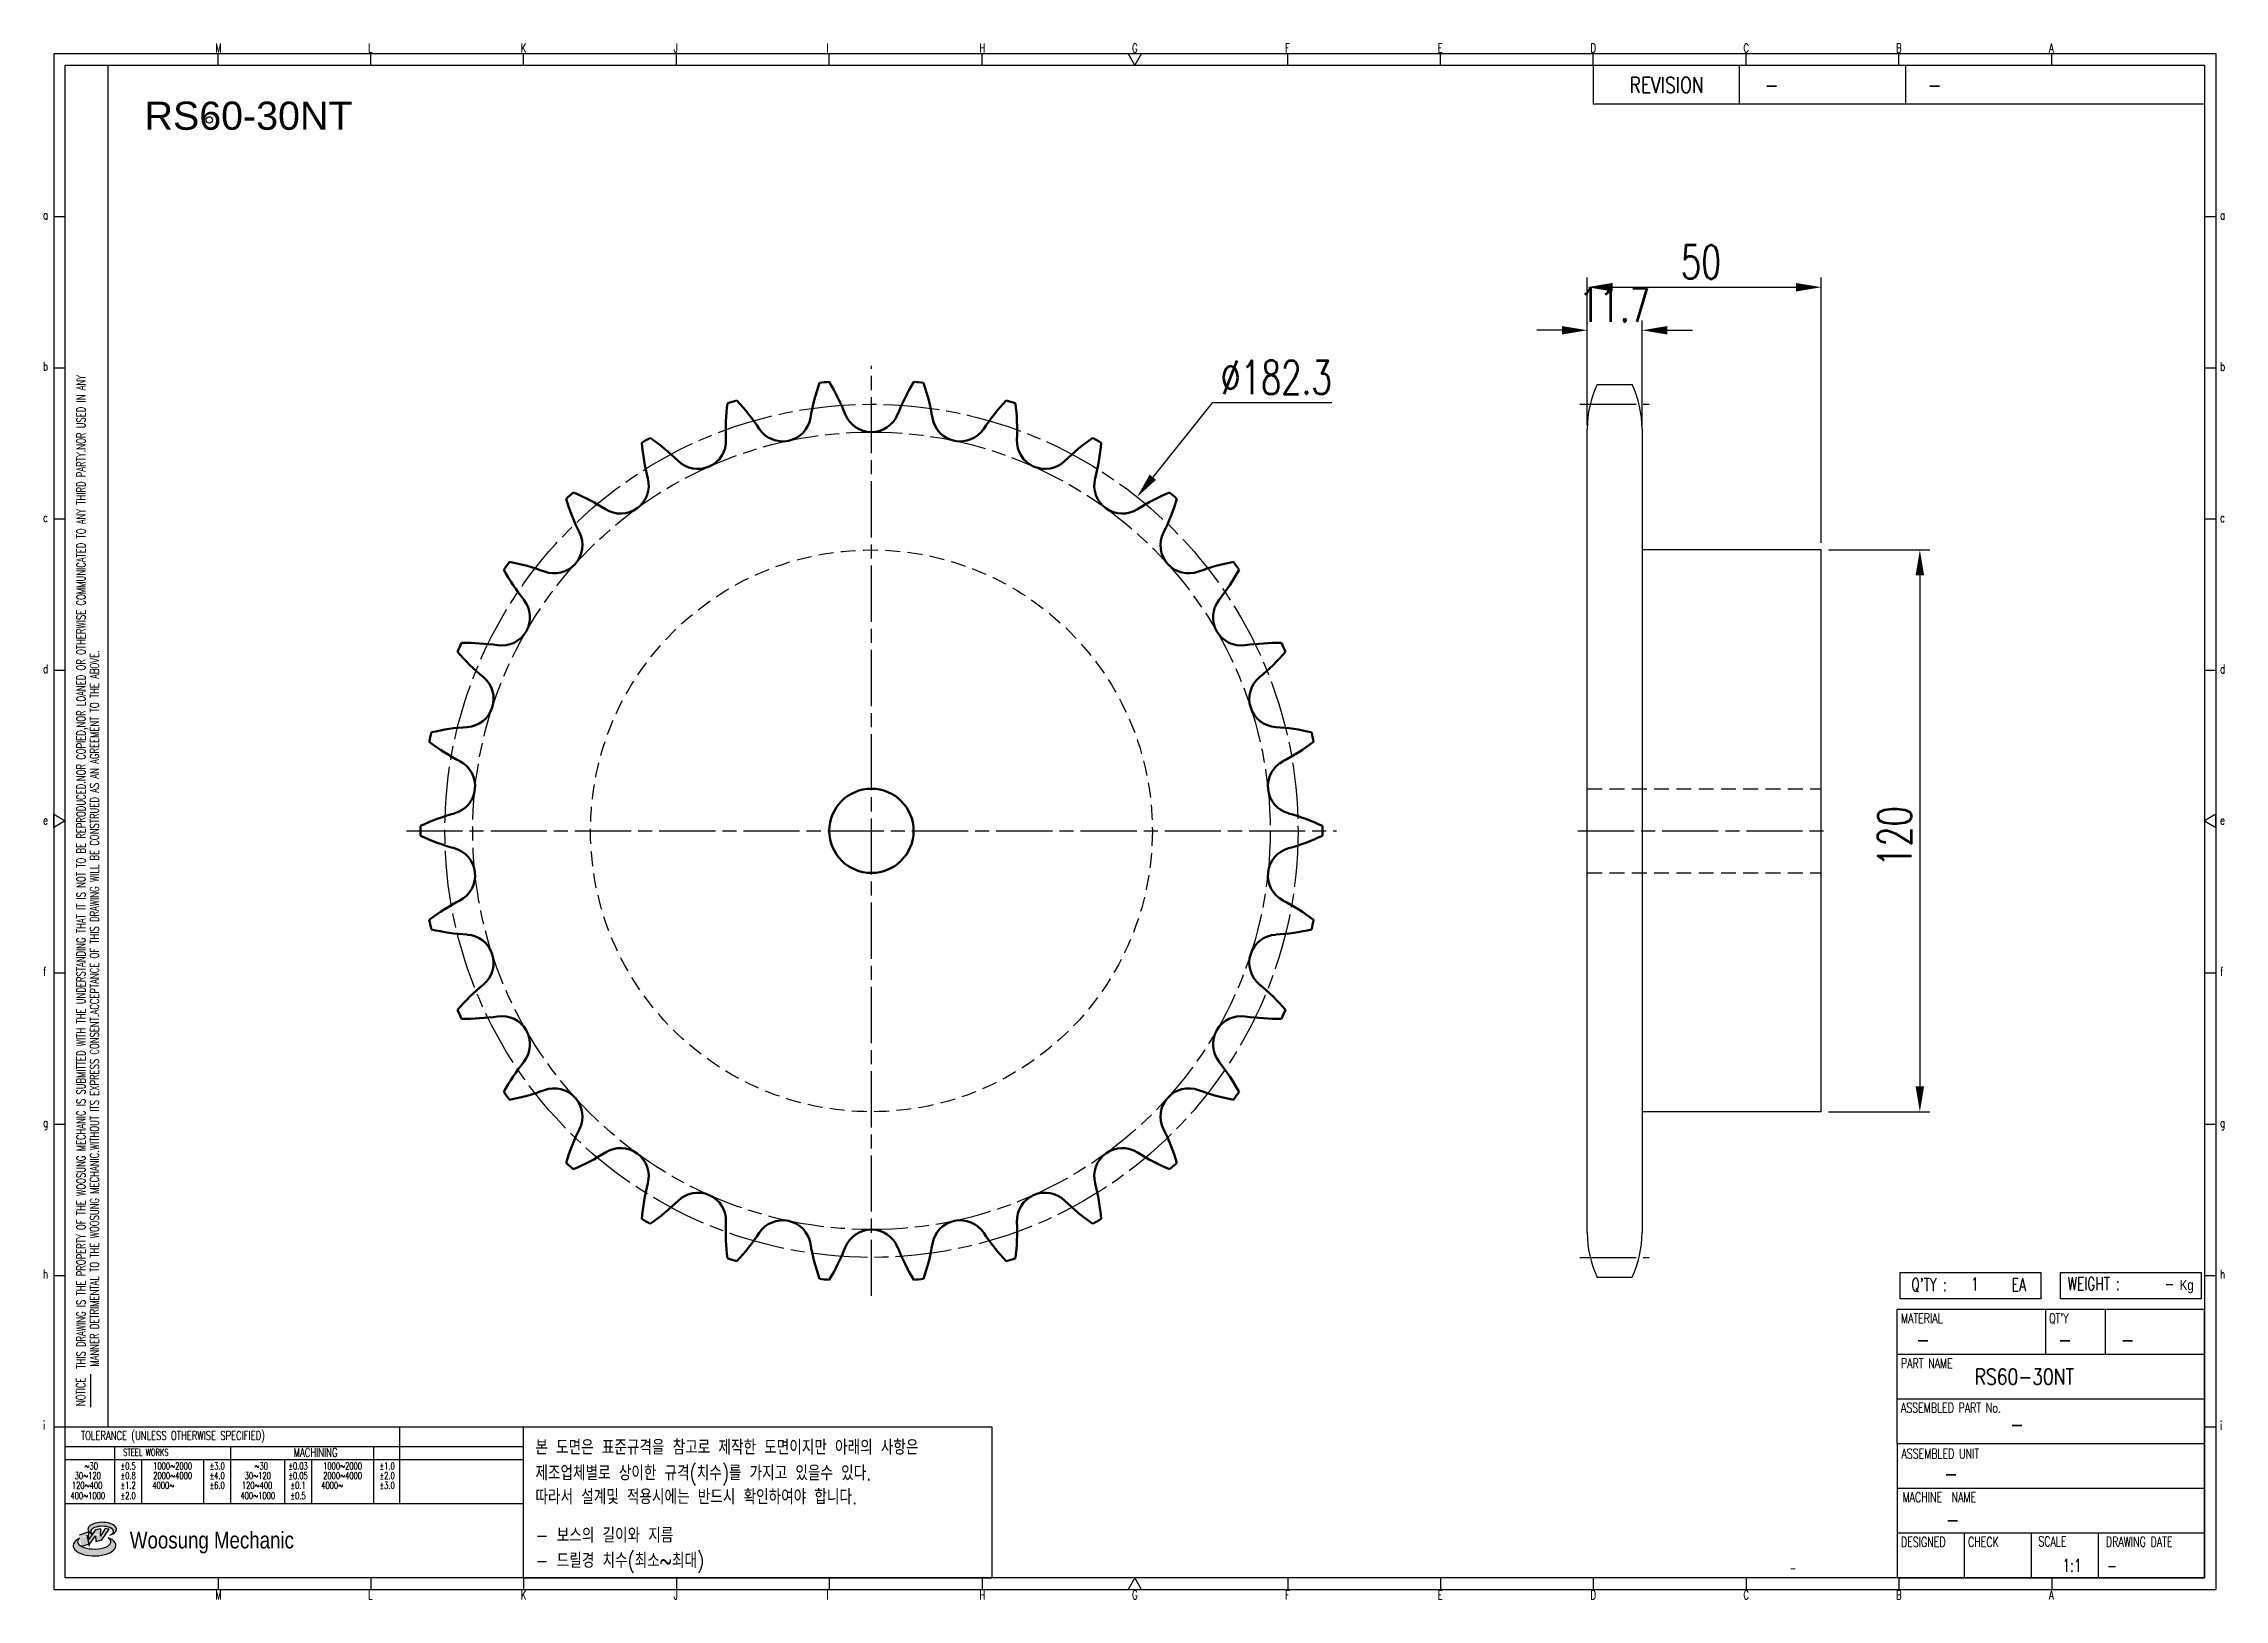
# Model space of a CAD drawing. Header units: millimetres. Extents: x 24105 to 24570, y 30 to 362.
import ezdxf
from ezdxf.enums import TextEntityAlignment as Align

# ---------------------------------------------------------------- set-up
doc = ezdxf.new("R2010")
doc.units = ezdxf.units.MM
for name, pattern in [('AM_ISO08W050', [18, 12, -1.5, 3, -1.5]), ('AM_ISO08W050x2', [9, 6, -0.75, 1.5, -0.75]), ('HIDDEN', [9.525, 6.35, -3.175])]:
    doc.linetypes.add(name, pattern=pattern)
doc.layers.add('AM_0N', color=7, linetype='Continuous', lineweight=50)
doc.layers.add('AM_7N', color=4, linetype='AM_ISO08W050', lineweight=25)
for name, color, linetype in [('HL', 2, 'HIDDEN'), ('S-DIM', 7, 'Continuous'), ('TITLE', 7, 'Continuous'), ('도면레이아웃', 7, 'Continuous')]:
    doc.layers.add(name, color=color, linetype=linetype)
doc.styles.add('HAN', font='ROMANS.shx', dxfattribs={"width": 0.7, "bigfont": 'whgtxt.shx'})
doc.styles.add('HKD_ST2', font='romans.shx', dxfattribs={"width": 0.7, "height": 4, "bigfont": '@extfont2.shx'})
doc.styles.add('HSG', font='SIMPLEX.shx', dxfattribs={"width": 0.7, "bigfont": 'HSG.shx'})
doc.styles.add('ROMANS', font='romans.shx', dxfattribs={"width": 0.7, "bigfont": 'whgtxt.shx'})
doc.styles.add('SLDTEXTSTYLE4', font='arial.ttf', dxfattribs={"width": 0.8})
doc.styles.get("Standard").update_dxf_attribs({"font": 'arial.ttf'})
doc.dimstyles.new('APP16', dxfattribs={"dimscale": 3, "dimtxt": 2.4, "dimasz": 1.8, "dimexe": 0.7, "dimexo": 0.5, "dimgap": 0.6, "dimtad": 1, "dimtoh": 1, "dimdec": 1, "dimrnd": 0.01, "dimzin": 9, "dimdsep": 46, "dimtxsty": 'HSG', "dimcen": 0, "dimclrd": 1, "dimclre": 1, "dimclrt": 256, "dimazin": 2, "dimtp": 1, "dimtm": 1, "dimtfac": 0.5, "dimtdec": 1, "dimtofl": 0, "dimtmove": 0, "dimatfit": 3, "dimfxl": 0, "dimtvp": 1, "dimtolj": 2, "dimlwd": -1, "dimlwe": -1, "dimarcsym": 0})

# ---------------------------------------------------------------- blocks, each defined once
blk = doc.blocks.new('SUYWSHJH')
at = {"layer": '도면레이아웃'}
h = blk.add_hatch(color=10, dxfattribs=at)
h.paths.add_polyline_path([(1.544, 35.177), (1.554, 34.966), (1.779, 35.034), (2.054, 35.422), (1.908, 35.446), (1.728, 35.167), (1.741, 35.439), (1.547, 35.405), (1.292, 35.041), (1.295, 35.33), (0.943, 35.208), (1.03, 34.8), (1.336, 34.885)])
edge = h.paths.add_edge_path()
edge.add_ellipse((1.795, 35.421), major_axis=(-0.53, 0), ratio=0.487785, start_angle=122.36065, end_angle=403.39574)
edge.add_line((1.411, 35.244), (1.419, 35.261))
edge.add_ellipse((1.798, 35.344), major_axis=(-0.423, 0), ratio=0.444396, start_angle=131.58977, end_angle=386.19408, ccw=False)
edge = h.paths.add_edge_path()
edge.add_ellipse((1.512, 34.815), major_axis=(-0.793, 0), ratio=0.480113, start_angle=314.67633, end_angle=590.85213)
edge.add_ellipse((1.501, 34.958), major_axis=(-0.62, 0), ratio=0.43311, start_angle=331.7024, end_angle=574.42495, ccw=False)
for p, q in [((0, 90.118), (80.15, 90.118)), ((0, 90.118), (0, 33.191)), ((6.089, 89.693), (6.089, 90.118)), ((11.753, 89.693), (11.753, 90.118)), ((17.418, 89.693), (17.418, 90.118)), ((23.082, 89.693), (23.082, 90.118)), ((28.746, 89.693), (28.746, 90.118)), ((34.411, 89.693), (34.411, 90.118)), ((45.739, 89.693), (45.739, 90.118)), ((51.404, 89.693), (51.404, 90.118)), ((57.068, 89.693), (57.068, 90.118)), ((62.732, 89.693), (62.732, 90.118)), ((68.397, 89.693), (68.397, 90.118)), ((74.061, 89.693), (74.061, 90.118)), ((80.15, 90.118), (80.15, 33.191)), ((0, 84.085), (0.425, 84.085)), ((79.725, 84.085), (80.15, 84.085)), ((0, 78.478), (0.425, 78.478)), ((79.725, 78.478), (80.15, 78.478)), ((0, 72.87), (0.425, 72.87)), ((79.725, 72.87), (80.15, 72.87)), ((0, 67.262), (0.425, 67.262)), ((79.725, 67.262), (80.15, 67.262)), ((0, 56.047), (0.425, 56.047)), ((79.725, 56.047), (80.15, 56.047)), ((0, 50.439), (0.425, 50.439)), ((79.725, 50.439), (80.15, 50.439)), ((0, 44.832), (0.425, 44.832)), ((79.725, 44.832), (80.15, 44.832)), ((1.377, 39.947), (1.377, 41.174)), ((0, 39.224), (0.425, 39.224)), ((79.725, 39.224), (80.15, 39.224)), ((0, 33.191), (80.15, 33.191)), ((6.089, 33.616), (6.089, 33.191)), ((11.753, 33.616), (11.753, 33.191)), ((17.418, 33.616), (17.418, 33.191)), ((23.082, 33.616), (23.082, 33.191)), ((28.746, 33.616), (28.746, 33.191)), ((34.411, 33.616), (34.411, 33.191)), ((45.739, 33.616), (45.739, 33.191)), ((51.404, 33.616), (51.404, 33.191)), ((57.068, 33.616), (57.068, 33.191)), ((62.732, 33.616), (62.732, 33.191)), ((68.397, 33.616), (68.397, 33.191)), ((74.061, 33.616), (74.061, 33.191))]:
    blk.add_line(p, q)
at = {"color": 2}
for p, q in [((2.017, 39.224), (2.017, 89.693)), ((0.425, 39.224), (17.418, 39.224)), ((12.816, 39.224), (12.816, 36.382)), ((17.418, 33.616), (17.418, 39.224)), ((0.425, 38.487), (17.418, 38.487)), ((0.425, 38.012), (17.418, 38.012)), ((2.257, 38.487), (2.257, 36.382)), ((3.257, 38.012), (3.257, 36.382)), ((5.557, 38.012), (5.557, 36.382)), ((6.557, 38.5), (6.557, 36.382)), ((8.557, 38.012), (8.557, 36.382)), ((9.557, 38.026), (9.557, 36.382)), ((11.857, 38.487), (11.857, 36.382)), ((0.425, 36.382), (17.418, 36.382))]:
    blk.add_line(p, q, dxfattribs=at)
at = {"color": 6, "ltscale": 0.5}
for p, q in [((57.068, 89.693), (57.068, 88.246)), ((62.47, 89.693), (62.47, 88.246)), ((68.635, 89.693), (68.635, 88.246)), ((79.725, 88.246), (57.068, 88.246)), ((68.336, 38.59), (68.336, 43.563)), ((79.725, 43.563), (68.336, 43.563)), ((73.827, 43.563), (73.827, 41.905)), ((76.037, 43.563), (76.037, 41.905)), ((79.725, 38.59), (79.725, 43.563)), ((79.725, 41.905), (68.336, 41.905)), ((79.725, 40.248), (68.336, 40.248)), ((68.336, 38.59), (68.336, 33.616)), ((79.725, 38.59), (68.336, 38.59)), ((79.725, 33.616), (79.725, 38.59)), ((79.725, 36.932), (68.336, 36.932)), ((79.725, 35.274), (68.336, 35.274)), ((70.822, 33.616), (70.822, 35.274)), ((73.309, 33.616), (73.309, 35.274)), ((75.796, 33.616), (75.796, 35.274)), ((68.336, 33.616), (79.725, 33.616))]:
    blk.add_line(p, q, dxfattribs=at)
for points in [[(40.075, 89.693), (39.83, 90.118), (40.32, 90.118)], [(0.425, 89.693), (79.725, 89.693), (79.725, 33.616), (0.425, 33.616)], [(0.425, 61.679), (0, 61.433), (0, 61.924)], [(79.725, 61.679), (80.15, 61.433), (80.15, 61.924)], [(40.075, 33.616), (39.83, 33.191), (40.32, 33.191)]]:
    blk.add_lwpolyline(points, close=True)
at = {"layer": 'TITLE', "color": 20}
for p, q in [((68.449, 43.961), (68.449, 44.936)), ((68.449, 44.936), (73.654, 44.936)), ((73.654, 44.936), (73.654, 43.961)), ((74.39, 43.961), (74.39, 44.936)), ((74.39, 44.936), (79.595, 44.936)), ((79.595, 44.936), (79.595, 43.961)), ((73.654, 43.961), (68.449, 43.961)), ((79.595, 43.961), (74.39, 43.961))]:
    blk.add_line(p, q, dxfattribs=at)
at = {"layer": '도면레이아웃'}
for p, q in [((1.295, 35.33), (0.943, 35.208)), ((1.03, 34.8), (1.336, 34.885)), ((1.224, 35.208), (1.311, 34.8)), ((1.224, 35.208), (1.224, 35.208)), ((1.547, 35.405), (1.292, 35.041)), ((1.292, 35.041), (1.295, 35.33)), ((1.336, 34.885), (1.544, 35.177)), ((1.419, 35.261), (1.411, 35.244)), ((1.544, 35.177), (1.554, 34.966)), ((1.741, 35.439), (1.547, 35.405)), ((1.554, 34.966), (1.779, 35.034)), ((1.908, 35.446), (1.728, 35.167)), ((1.728, 35.167), (1.741, 35.439)), ((1.779, 35.034), (2.054, 35.422)), ((2.054, 35.422), (1.908, 35.446))]:
    blk.add_line(p, q, dxfattribs=at)
for centre, major_axis, ratio, start_param, end_param in [((1.795, 35.421), (-0.53, 0), 0.487785, 2.135596, 7.040584), ((1.512, 34.815), (-0.793, 0), 0.480113, 5.492138, 10.312315), ((1.501, 34.958), (-0.62, 0), 0.43311, 5.789299, 10.025607), ((1.798, 35.344), (-0.423, 0), 0.444396, 2.296675, 6.740358)]:
    blk.add_ellipse(centre, major_axis=major_axis, ratio=ratio, start_param=start_param, end_param=end_param, dxfattribs=at)
at = {"color": 4, "style": 'HKD_ST2', "width": 0.7}
for s, p in [('M', (5.988, 90.164)), ('L', (11.652, 90.164)), ('K', (17.316, 90.164)), ('J', (22.981, 90.164)), ('I', (28.645, 90.164)), ('H', (34.309, 90.164)), ('G', (39.974, 90.164)), ('F', (45.638, 90.164)), ('E', (51.302, 90.164)), ('D', (56.967, 90.164)), ('C', (62.631, 90.164)), ('B', (68.295, 90.164)), ('A', (73.96, 90.164)), ('a', (-0.395, 83.976)), ('a', (80.305, 83.97)), ('b', (-0.395, 78.368)), ('b', (80.305, 78.362)), ('c', (-0.395, 72.76)), ('c', (80.305, 72.754)), ('d', (-0.395, 67.153)), ('d', (80.305, 67.147)), ('e', (-0.395, 61.545)), ('e', (80.305, 61.539)), ('f', (-0.395, 55.937)), ('f', (80.305, 55.931)), ('g', (-0.395, 50.33)), ('g', (80.305, 50.324)), ('h', (-0.395, 44.722)), ('h', (80.305, 44.716)), ('i', (-0.395, 39.114)), ('i', (80.305, 39.108)), ('M', (5.988, 32.824)), ('L', (11.652, 32.824)), ('K', (17.316, 32.824)), ('J', (22.981, 32.824)), ('I', (28.645, 32.824)), ('H', (34.309, 32.824)), ('G', (39.974, 32.824)), ('F', (45.638, 32.824)), ('E', (51.302, 32.824)), ('D', (56.967, 32.824)), ('C', (62.631, 32.824)), ('B', (68.295, 32.824)), ('A', (73.96, 32.824))]:
    blk.add_text(s, height=0.326, dxfattribs=at).set_placement(p)
for s, height, style, width, p in [('REVISION', 0.5806, 'HAN', 0.8, (58.415, 88.664)), ('-', 0.581, 'HAN', 0.8, (63.426, 88.664)), ('-', 0.581, 'HAN', 0.8, (69.468, 88.664)), ("Q'TY : ", 0.4746, 'HKD_ST2', 0.7, (68.857, 44.253)), ('1', 0.475, 'HKD_ST2', 0.7, (71.071, 44.275)), ('EA', 0.4746, 'HKD_ST2', 0.7, (72.578, 44.253)), ('WEIGHT : ', 0.4746, 'HKD_ST2', 0.7, (74.65, 44.286)), ('-', 0.581, 'HAN', 0.8, (69.029, 42.157)), ('-', 0.581, 'HAN', 0.8, (74.289, 42.157)), ('-', 0.581, 'HAN', 0.8, (76.623, 42.157)), ('-', 0.581, 'HAN', 0.8, (72.515, 39.013)), ('-', 0.581, 'HAN', 0.8, (70.067, 37.189)), ('-', 0.581, 'HAN', 0.8, (70.126, 35.48)), ('1:1', 0.4746, 'HKD_ST2', 0.7, (74.458, 33.848)), ('-', 0.475, 'HKD_ST2', 0.7, (76.112, 33.837))]:
    blk.add_text(s, height=height, dxfattribs=dict(style=style, width=width)).set_placement(p)
at = {"color": 6, "style": 'HKD_ST2', "width": 0.7}
for s, p in [(' THIS DRAWING IS THE PROPERTY OF THE WOOSUNG MECHANIC IS SUBMITTED WITH THE UNDERSTANDING THAT IT IS NOT TO BE REPRODUCED.NOR COPIED,NOR LOANED OR OTHERWISE COMMUNICATED TO ANY THIRD PARTY.NOR USED IN ANY', (1.173, 41.217)), ('MANNER DETRIMENTAL TO THE WOOSUNG MECHANIC.WITHOUT ITS EXPRESS CONSENT.ACCEPTANCE OF THIS DRAWING WILL BE CONSTRUED AS AN AGREEMENT TO THE ABOVE.', (1.672, 41.447))]:
    blk.add_text(s, height=0.326266, rotation=90, dxfattribs=at).set_placement(p)
at = {"style": 'HKD_ST2', "width": 0.7}
blk.add_text('-', height=0.475, dxfattribs=at).set_placement((78.613, 44.286), align=Align.RIGHT)
at = {"color": 4, "style": 'HKD_ST2', "width": 0.7}
for s, height, p in [('MATERIAL', 0.3651, (68.474, 43.425)), ("QT'Y", 0.3651, (73.965, 43.425)), ('PART NAME', 0.3651, (68.474, 41.756)), ('ASSEMBLED PART No.', 0.36511, (68.474, 40.109)), ('ASSEMBLED UNIT', 0.36511, (68.49, 38.408)), ('MACHINE  NAME', 0.36511, (68.532, 36.794)), ('DESIGNED', 0.3651, (68.474, 35.136)), ('CHECK', 0.3651, (70.961, 35.136)), ('SCALE', 0.3651, (73.566, 35.153)), ('DRAWING DATE', 0.36511, (76.071, 35.141))]:
    blk.add_text(s, height=height, dxfattribs=at).set_placement(p, align=Align.TOP_LEFT)
at = {"style": 'HKD_ST2', "width": 0.7}
blk.add_text('NOTICE', height=0.3263, rotation=90, dxfattribs=at).set_placement((1.163, 39.988))
for s, height, style, width, p in [('TOLERANCE (UNLESS OTHERWISE SPECIFIED)', 0.32627, 'HKD_ST2', 0.7, (4.417, 38.896)), ('-', 0.326, 'ROMANS', 0.65, (64.469, 33.975))]:
    blk.add_text(s, height=height, dxfattribs=dict(style=style, width=width)).set_placement(p, align=Align.MIDDLE_CENTER)
at = {"color": 4, "style": 'HKD_ST2', "width": 0.7}
for s, height, p in [('STEEL WORKS', 0.26101, (3.416, 38.268)), ('MACHINING', 0.3263, (9.707, 38.27)), ('%%P0.5', 0.261, (2.757, 37.762)), ('%%P0.8', 0.261, (2.757, 37.411)), ('%%P3.0', 0.261, (6.057, 37.762)), ('%%P4.0', 0.261, (6.057, 37.411)), ('%%P0.03', 0.261, (9.057, 37.762)), ('%%P0.05', 0.261, (9.057, 37.411)), ('%%P1.0', 0.261, (12.357, 37.762)), ('%%P2.0', 0.261, (12.357, 37.411)), ('%%P1.2', 0.261, (2.757, 37.045)), ('%%P2.0', 0.261, (2.757, 36.67)), ('%%P6.0', 0.261, (6.057, 37.045)), ('%%P0.1', 0.261, (9.057, 37.045)), ('%%P0.5', 0.261, (9.057, 36.67)), ('%%P3.0', 0.261, (12.357, 37.045))]:
    blk.add_text(s, height=height, dxfattribs=at).set_placement(p, align=Align.MIDDLE)
for s, height, p in [('30%%126120', 0.261, (1.263, 37.411)), ('%%12630', 0.261, (1.389, 37.762)), ('2000%%1264000', 0.26101, (4.407, 37.411)), ('1000%%1262000', 0.26101, (4.407, 37.762)), ('30%%126120', 0.261, (7.563, 37.411)), ('%%12630', 0.261, (7.689, 37.762)), ('2000%%1264000', 0.26101, (10.707, 37.411)), ('1000%%1262000', 0.26101, (10.707, 37.762)), ('400%%1261000', 0.26101, (1.263, 36.67)), ('120%%126400', 0.26101, (1.237, 37.045)), ('4000%%126', 0.261, (4.061, 37.045)), ('400%%1261000', 0.26101, (7.563, 36.67)), ('120%%126400', 0.26101, (7.537, 37.045)), ('4000%%126', 0.261, (10.321, 37.045))]:
    blk.add_text(s, height=height, dxfattribs=at).set_placement(p, align=Align.MIDDLE_CENTER)
at = {"color": 1, "style": 'SLDTEXTSTYLE4', "width": 0.8}
blk.add_text('Woosung Mechanic', height=0.61957, dxfattribs=at).set_placement((2.822, 34.711))
at = {"layer": 'TITLE', "width": 0.8}
blk.add_text('Kg', height=0.3789, dxfattribs=at).set_placement((78.807, 44.286))
blk = doc.blocks.new('*D2')
at = {"layer": 'Defpoints', "color": 0, "transparency": 16777216}
for p in [(24338.11, 265), (24224.63, 122.39)]:
    blk.add_point(p, dxfattribs=at)
at = {"layer": 'S-DIM', "color": 1, "transparency": 16777216}
for p, q in [((24354.14, 285.14), (24341.47, 269.23)), ((24379.7, 285.14), (24354.14, 285.14))]:
    blk.add_line(p, q, dxfattribs=at)
blk.add_solid([(24340.77, 269.79), (24342.18, 268.67), (24338.11, 265)], dxfattribs=at)
at = {"layer": 'S-DIM', "transparency": 16777216, "insert": (24367.82, 290.54), "char_height": 7.2, "attachment_point": 5, "style": 'HSG'}
blk.add_mtext('\\A2;∅182.3', dxfattribs=at)
blk = doc.blocks.new('*D3')
at = {"layer": 'Defpoints', "color": 0, "transparency": 16777216}
for p in [(24445.97, 300.62), (24434.27, 278.87), (24445.97, 278.87)]:
    blk.add_point(p, dxfattribs=at)
at = {"layer": 'S-DIM', "color": 1, "transparency": 16777216}
for p, q in [((24428.87, 300.62), (24423.47, 300.62)), ((24434.27, 280.37), (24434.27, 302.72)), ((24445.97, 280.37), (24445.97, 302.72)), ((24451.37, 300.62), (24456.77, 300.62))]:
    blk.add_line(p, q, dxfattribs=at)
for points in [[(24428.87, 301.52), (24428.87, 299.72), (24434.27, 300.62)], [(24451.37, 301.52), (24451.37, 299.72), (24445.97, 300.62)]]:
    blk.add_solid(points, dxfattribs=at)
at = {"layer": 'S-DIM', "transparency": 16777216, "insert": (24440.12, 306.02), "char_height": 7.2, "attachment_point": 5, "style": 'HSG'}
blk.add_mtext('\\A2;11.7', dxfattribs=at)
blk = doc.blocks.new('*D4')
at = {"layer": 'Defpoints', "color": 0, "transparency": 16777216}
for p in [(24484.27, 309.82), (24434.27, 278.87), (24484.27, 253.7)]:
    blk.add_point(p, dxfattribs=at)
at = {"layer": 'S-DIM', "color": 1, "transparency": 16777216}
for p, q in [((24434.27, 280.37), (24434.27, 311.92)), ((24439.67, 309.82), (24478.87, 309.82)), ((24484.27, 255.2), (24484.27, 311.92))]:
    blk.add_line(p, q, dxfattribs=at)
for points in [[(24439.67, 310.72), (24439.67, 308.92), (24434.27, 309.82)], [(24478.87, 310.72), (24478.87, 308.92), (24484.27, 309.82)]]:
    blk.add_solid(points, dxfattribs=at)
at = {"layer": 'S-DIM', "transparency": 16777216, "insert": (24458.59, 315.22), "char_height": 7.2, "attachment_point": 5, "style": 'HSG'}
blk.add_mtext('\\A2;50', dxfattribs=at)
blk = doc.blocks.new('*D5')
at = {"layer": 'Defpoints', "color": 0, "transparency": 16777216}
for p in [(24484.27, 253.7), (24484.27, 133.7), (24505.32, 133.7)]:
    blk.add_point(p, dxfattribs=at)
at = {"layer": 'S-DIM', "color": 1, "transparency": 16777216}
for p, q in [((24485.77, 253.7), (24507.42, 253.7)), ((24505.32, 248.3), (24505.32, 139.1)), ((24485.77, 133.7), (24507.42, 133.7))]:
    blk.add_line(p, q, dxfattribs=at)
for points in [[(24504.42, 248.3), (24506.22, 248.3), (24505.32, 253.7)], [(24504.42, 139.1), (24506.22, 139.1), (24505.32, 133.7)]]:
    blk.add_solid(points, dxfattribs=at)
at = {"layer": 'S-DIM', "transparency": 16777216, "insert": (24499.92, 192.48), "char_height": 7.2, "attachment_point": 5, "rotation": 90, "style": 'HSG'}
blk.add_mtext('\\A2;120', dxfattribs=at)

msp = doc.modelspace()

# ---------------------------------------------------------------- linework, layer by layer
for p, q in [((24436.35, 289.03), (24443.88, 289.03)), ((24434.27, 107.87), (24434.27, 279.53)), ((24445.97, 279.53), (24445.97, 107.87)), ((24484.27, 253.7), (24445.97, 253.7)), ((24484.27, 133.7), (24484.27, 253.7)), ((24484.27, 133.7), (24445.97, 133.7)), ((24436.35, 98.37), (24443.88, 98.37))]:
    msp.add_line(p, q)
at = {"color": 4}
msp.add_lwpolyline([(24207.07, 66.42), (24307.11, 66.42), (24307.11, 34.1), (24207.07, 34.1)], close=True, dxfattribs=at)
msp.add_circle((24139.92, 345.54), 0.696)
for centre, start, end in [((24456.97, 279.53), 155.2599, 180), ((24423.27, 279.53), 0, 24.7401), ((24456.97, 107.87), 180, 204.7401), ((24423.27, 107.87), 335.2599, 0)]:
    msp.add_arc(centre, 22.7, start, end)
at = {"layer": 'AM_0N'}
msp.add_circle((24281.37, 193.7), 9, dxfattribs=at)
for centre, radius, start, end in [((24313.45, 274.35), 45.73, 160.7908, 170.5), ((24281.37, 193.7), 96.34, 95.3797, 96.6203), ((24233.22, 265.91), 45.73, 21.5, 31.2092), ((24329.52, 265.91), 45.73, 148.7908, 158.5), ((24281.37, 193.7), 96.34, 83.3797, 84.6203), ((24249.29, 274.35), 45.73, 9.5, 19.2092), ((24295.98, 279.25), 45.73, 172.7908, 182.5), ((24281.37, 193.7), 96.34, 107.3797, 108.6203), ((24219.26, 254.33), 45.73, 33.5, 43.2092), ((24343.48, 254.33), 45.73, 136.7908, 146.5), ((24281.37, 193.7), 96.34, 71.3797, 72.6203), ((24266.76, 279.25), 45.73, 357.5, 7.2092), ((24262.41, 282.89), 6.01, 213.5, 350.5), ((24281.37, 284.88), 6.01, 201.5, 338.5), ((24300.33, 282.89), 6.01, 189.5, 326.5), ((24281.37, 193.7), 96.34, 119.3797, 120.6203), ((24277.88, 280.42), 45.73, 184.7908, 194.5), ((24208.01, 240.09), 45.73, 45.5, 55.2092), ((24244.29, 277), 6.01, 225.5, 2.5), ((24318.46, 277), 6.01, 177.5, 314.5), ((24354.73, 240.09), 45.73, 124.7908, 134.5), ((24281.37, 193.7), 96.34, 59.3797, 60.6203), ((24284.87, 280.42), 45.73, 345.5, 355.2092), ((24281.37, 193.7), 96.34, 131.3797, 132.6203), ((24199.97, 223.82), 45.73, 57.5, 67.2092), ((24227.78, 267.47), 6.01, 237.5, 14.5), ((24334.97, 267.47), 6.01, 165.5, 302.5), ((24362.77, 223.82), 45.73, 112.7908, 122.5), ((24281.37, 193.7), 96.34, 47.3797, 48.6203), ((24259.92, 277.8), 45.73, 196.7908, 206.5), ((24302.82, 277.8), 45.73, 333.5, 343.2092), ((24213.61, 254.71), 6.01, 249.5, 26.5), ((24349.13, 254.71), 6.01, 153.5, 290.5), ((24281.37, 193.7), 96.34, 143.3797, 144.6203), ((24242.9, 271.5), 45.73, 208.7908, 218.5), ((24195.49, 206.24), 45.73, 69.5, 79.2092), ((24367.26, 206.24), 45.73, 100.7908, 110.5), ((24319.84, 271.5), 45.73, 321.5, 331.2092), ((24281.37, 193.7), 96.34, 35.3797, 36.6203), ((24202.41, 239.29), 6.01, 261.5, 38.5), ((24360.34, 239.29), 6.01, 141.5, 278.5), ((24281.37, 193.7), 96.34, 155.3797, 156.6203), ((24194.76, 188.11), 45.73, 81.5, 91.2092), ((24367.99, 188.11), 45.73, 88.7908, 98.5), ((24281.37, 193.7), 96.34, 23.3797, 24.6203), ((24227.57, 261.81), 45.73, 220.7908, 230.5), ((24335.18, 261.81), 45.73, 309.5, 319.2092), ((24194.65, 221.87), 6.01, 273.5, 50.5), ((24368.09, 221.87), 6.01, 129.5, 266.5), ((24281.37, 193.7), 96.34, 167.3797, 168.6203), ((24197.81, 170.22), 45.73, 93.5, 103.2092), ((24364.93, 170.22), 45.73, 76.7908, 86.5), ((24281.37, 193.7), 96.34, 11.3797, 12.6203), ((24214.58, 249.13), 45.73, 232.7908, 242.5), ((24348.16, 249.13), 45.73, 297.5, 307.2092), ((24190.69, 203.23), 6.01, 285.5, 62.5), ((24372.06, 203.23), 6.01, 117.5, 254.5), ((24204.52, 153.36), 45.73, 105.5, 115.2092), ((24358.23, 153.36), 45.73, 64.7908, 74.5), ((24281.37, 193.7), 96.34, 179.3797, 180.6203), ((24204.52, 234.03), 45.73, 244.7908, 254.5), ((24358.23, 234.03), 45.73, 285.5, 295.2092), ((24281.37, 193.7), 96.34, 359.3797, 0.6203), ((24190.69, 184.17), 6.01, 297.5, 74.5), ((24372.06, 184.17), 6.01, 105.5, 242.5), ((24214.58, 138.26), 45.73, 117.5, 127.2092), ((24348.16, 138.26), 45.73, 52.7908, 62.5), ((24281.37, 193.7), 96.34, 191.3797, 192.6203), ((24197.81, 217.17), 45.73, 256.7908, 266.5), ((24364.93, 217.17), 45.73, 273.5, 283.2092), ((24281.37, 193.7), 96.34, 347.3797, 348.6203), ((24194.65, 165.52), 6.01, 309.5, 86.5), ((24368.09, 165.52), 6.01, 93.5, 230.5), ((24227.57, 125.59), 45.73, 129.5, 139.2092), ((24335.18, 125.59), 45.73, 40.7908, 50.5), ((24281.37, 193.7), 96.34, 203.3797, 204.6203), ((24194.76, 199.29), 45.73, 268.7908, 278.5), ((24202.41, 148.11), 6.01, 321.5, 98.5), ((24360.34, 148.11), 6.01, 81.5, 218.5), ((24367.99, 199.29), 45.73, 261.5, 271.2092), ((24281.37, 193.7), 96.34, 335.3797, 336.6203), ((24242.9, 115.89), 45.73, 141.5, 151.2092), ((24319.84, 115.89), 45.73, 28.7908, 38.5), ((24281.37, 193.7), 96.34, 215.3797, 216.6203), ((24195.49, 181.16), 45.73, 280.7908, 290.5), ((24213.61, 132.68), 6.01, 333.5, 110.5), ((24349.13, 132.68), 6.01, 69.5, 206.5), ((24367.26, 181.16), 45.73, 249.5, 259.2092), ((24281.37, 193.7), 96.34, 323.3797, 324.6203), ((24259.92, 109.59), 45.73, 153.5, 163.2092), ((24227.78, 119.93), 6.01, 345.5, 122.5), ((24334.97, 119.93), 6.01, 57.5, 194.5), ((24302.82, 109.59), 45.73, 16.7908, 26.5), ((24281.37, 193.7), 96.34, 227.3797, 228.6203), ((24199.97, 163.57), 45.73, 292.7908, 302.5), ((24362.77, 163.57), 45.73, 237.5, 247.2092), ((24281.37, 193.7), 96.34, 311.3797, 312.6203), ((24277.88, 106.97), 45.73, 165.5, 175.2092), ((24284.87, 106.97), 45.73, 4.7908, 14.5), ((24208.01, 147.31), 45.73, 304.7908, 314.5), ((24244.29, 110.4), 6.01, 357.5, 134.5), ((24318.46, 110.4), 6.01, 45.5, 182.5), ((24354.73, 147.31), 45.73, 225.5, 235.2092), ((24281.37, 193.7), 96.34, 239.3797, 240.6203), ((24295.98, 108.14), 45.73, 177.5, 187.2092), ((24219.26, 133.07), 45.73, 316.7908, 326.5), ((24262.41, 104.51), 6.01, 9.5, 146.5), ((24281.37, 102.51), 6.01, 21.5, 158.5), ((24300.33, 104.51), 6.01, 33.5, 170.5), ((24343.48, 133.07), 45.73, 213.5, 223.2092), ((24266.76, 108.14), 45.73, 352.7908, 2.5), ((24281.37, 193.7), 96.34, 299.3797, 300.6203), ((24313.45, 113.05), 45.73, 189.5, 199.2092), ((24233.22, 121.48), 45.73, 328.7908, 338.5), ((24329.52, 121.48), 45.73, 201.5, 211.2092), ((24249.29, 113.05), 45.73, 340.7908, 350.5), ((24281.37, 193.7), 96.34, 251.3797, 252.6203), ((24281.37, 193.7), 96.34, 263.3797, 264.6203), ((24281.37, 193.7), 96.34, 275.3797, 276.6203), ((24281.37, 193.7), 96.34, 287.3797, 288.6203)]:
    msp.add_arc(centre, radius, start, end, dxfattribs=at)
at = {"layer": 'AM_7N', "linetype": 'AM_ISO08W050x2', "ltscale": 2}
for p, q in [((24281.37, 94.36), (24281.37, 293.04)), ((24432.7, 284.82), (24447.53, 284.82)), ((24182.03, 193.7), (24380.71, 193.7)), ((24432.27, 193.7), (24486.27, 193.7)), ((24432.7, 102.57), (24447.53, 102.57))]:
    msp.add_line(p, q, dxfattribs=at)
for radius in [91.12, 85.17]:
    msp.add_circle((24281.37, 193.7), radius, dxfattribs=at)
at = {"layer": 'HL', "ltscale": 0.5}
for p, q in [((24434.27, 202.7), (24484.27, 202.7)), ((24434.27, 184.7), (24484.27, 184.7))]:
    msp.add_line(p, q, dxfattribs=at)
msp.add_circle((24281.37, 193.7), 60, dxfattribs=at)

# ---------------------------------------------------------------- block references
at = {"xscale": 5.762645251808727, "yscale": 5.762645251808727, "zscale": 5.762645251808727}
msp.add_blockref('SUYWSHJH', (24106.7, -159.61), dxfattribs=at)

# ---------------------------------------------------------------- texts
at = {"color": 2}
msp.add_text('RS60-30NT', height=6.021, dxfattribs=at).set_placement((24126.1, 343.44))
at = {"style": 'HAN', "width": 0.8}
msp.add_text('RS60-30NT', height=3.346, dxfattribs=at).set_placement((24517.04, 75.42))
at = {"color": 4, "style": 'HAN', "width": 0.8}
for s, p in [('본 도면은 표준규격을 참고로 제작한 도면이지만 아래의 사항은', (24209.58, 60.44)), ('제조업체별로 상이한 규격(치수)를 가지고 있을수 있다.', (24209.58, 54.95)), ('따라서 설계및 적용시에는 반드시 확인하여야 합니다.', (24209.58, 49.86)), ('- 보스의 길이와 지름', (24209.58, 41.65)), ('- 드릴경 치수(최소~최대)', (24209.58, 36.25))]:
    msp.add_text(s, height=3.1658, dxfattribs=at).set_placement(p)

# ---------------------------------------------------------------- dimensions: what is measured, and where the dimension line sits
at = {"layer": 'S-DIM'}
for base, p2, picture, middle in [((24484.27, 309.82), (24484.27, 253.7), '*D4', (24458.59, 309.82)), ((24445.97, 300.62), (24445.97, 278.87), '*D3', (24440.12, 300.62))]:
    dim = msp.add_linear_dim(base=base, p1=(24434.27, 278.87), p2=p2, dimstyle='APP16', dxfattribs=at)
    dim.commit()
    dim.dimension.update_dxf_attribs({"geometry": picture, "text_midpoint": middle, "dimtype": 128})
dim = msp.add_diameter_dim_2p(p1=(24224.6346, 122.3937), p2=(24338.1107, 265.002), dimstyle='APP16', dxfattribs=at)
dim.commit()
dim.dimension.update_dxf_attribs({"geometry": '*D2', "text_midpoint": (24367.817, 285.1426), "dimtype": 131})
dim = msp.add_linear_dim(base=(24505.32, 133.7), p1=(24484.27, 253.7), p2=(24484.27, 133.7), angle=90, dimstyle='APP16', dxfattribs=at)
dim.commit()
dim.dimension.update_dxf_attribs({"geometry": '*D5', "text_midpoint": (24505.32, 192.48), "dimtype": 128})

doc.saveas('drawing.dxf')
